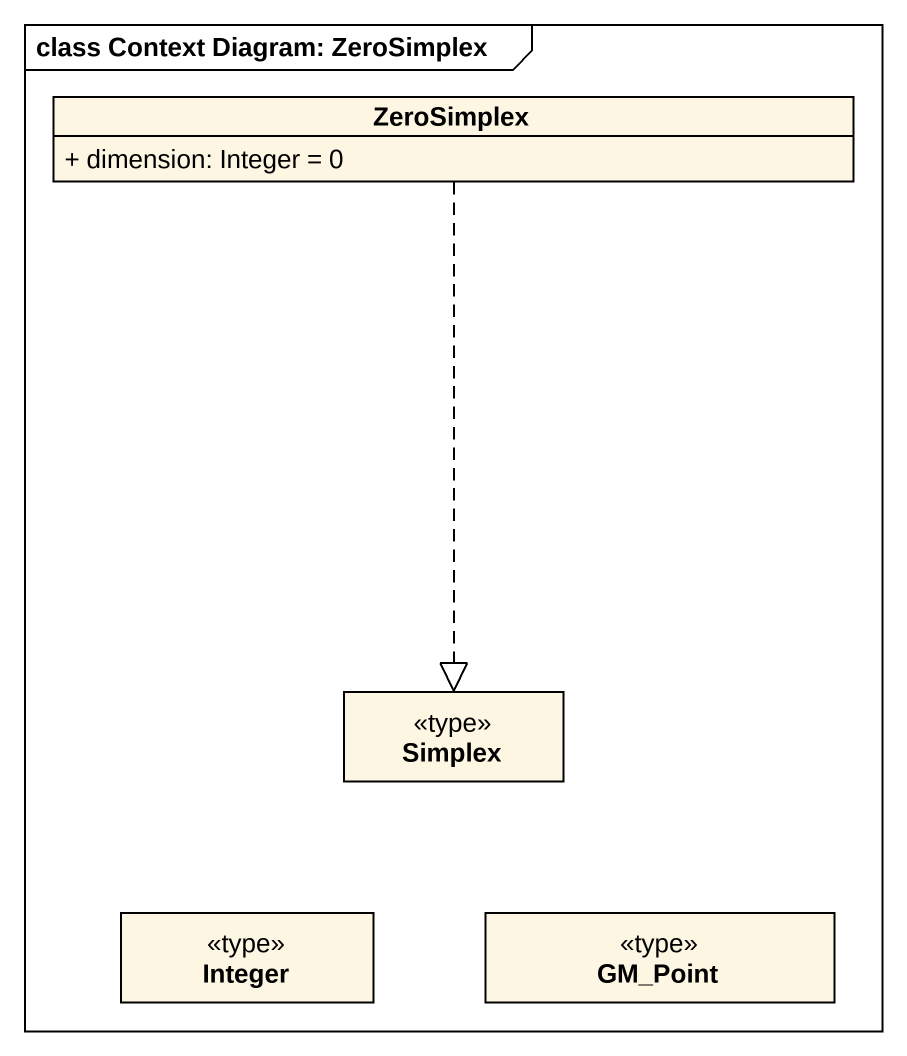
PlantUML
@startuml
mainframe class Context Diagram: ZeroSimplex
hide circle
hide empty members
skinparam classAttributeIconSize 0
class ZeroSimplex {
  + dimension: Integer = 0
}
class Simplex <<type>>
class Integer <<type>>
class GM_Point <<type>>
ZeroSimplex ..|> Simplex
@enduml
